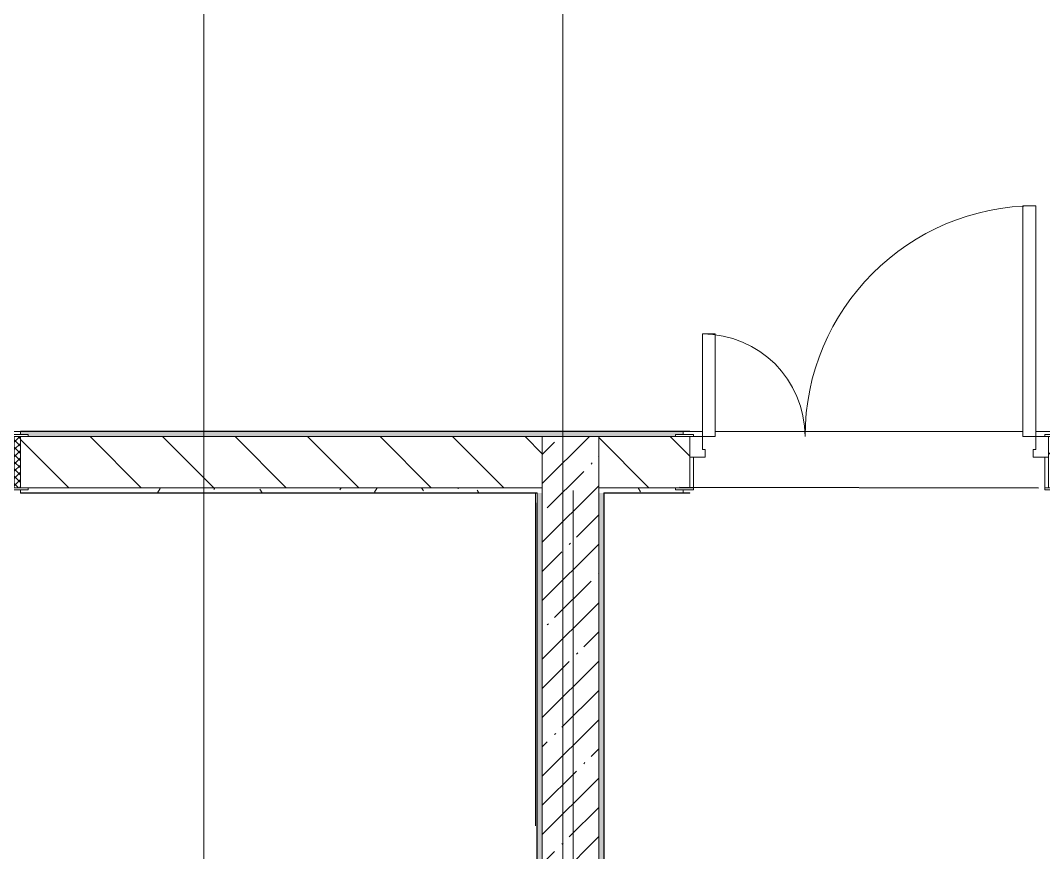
# Model space of a CAD drawing. Header units: millimetres. Extents: x -1113 to 415037, y -3642 to 354837.
# Drawn here: x 105159 to 109150, y 8842 to 12086 of the extents above; entities that cross this region are included whole.
import ezdxf

# ---------------------------------------------------------------- set-up
doc = ezdxf.new("R2010")
doc.units = ezdxf.units.MM
for name, color, linetype, lineweight, true_color in [('A-DOOR-1', 7, 'Continuous', 5, 0xc0c0c0), ('A-DOOR-FRAM-1', 7, 'Continuous', 5, 0xc0c0c0), ('A-WALL-1', 9, 'Continuous', 5, 0x808080), ('A-WALL-FNSH-1', 9, 'Continuous', 5, 0x808080)]:
    doc.layers.add(name, color=color, linetype=linetype, lineweight=lineweight, true_color=true_color)
for name, color, linetype, lineweight in [('A-DOOR-2', 7, 'Continuous', 5), ('A-DOOR-FRAM-2', 7, 'Continuous', 5), ('A-FLOR', 7, 'Continuous', 9), ('A-GENM-3', 7, 'Continuous', 5), ('A-WALL', 7, 'Continuous', 5), ('I-WALL', 7, 'Continuous', 5), ('Оси', 7, 'Continuous', 9)]:
    doc.layers.add(name, color=color, linetype=linetype, lineweight=lineweight)
pattern_1 = [(135, (64.7, -136.06), (-141.42136, -141.42136), [])]
pattern_2 = [(0, (64.7, -136.06), (243.84, 60.96), [20.117, -162.763, 20.117, -162.763, -975.36]), (0, (64.7, -136.06), (243.84, 60.96), [-365.76, 20.117, -345.643, 20.117, -162.763, -426.72]), (0, (64.7, -136.06), (243.84, 60.96), [-914.4, 20.117, -101.803, 20.117, -284.683]), (120, (156.14, -105.58), (-174.71291, 180.691634), [20.117, -162.763, 20.117, -162.763, -975.36]), (120, (156.14, -105.58), (-174.71291, 180.691634), [-365.76, 20.117, -345.643, 20.117, -162.763, -426.72]), (120, (156.14, -105.58), (-174.71291, 180.691634), [-914.4, 20.117, -101.803, 20.117, -284.683]), (240, (186.62, 16.34), (-69.12709, -241.651634), [20.117, -162.763, 20.117, -162.763, -975.36]), (240, (186.62, 16.34), (-69.12709, -241.651634), [-365.76, 20.117, -345.643, 20.117, -162.763, -426.72]), (240, (186.62, 16.34), (-69.12709, -241.651634), [-914.4, 20.117, -101.803, 20.117, -284.683])]

# ---------------------------------------------------------------- blocks, each defined once
blk = doc.blocks.new('110_Дверь_СКБ_2Ст - Д-2а_л_ Из коридора на лестницу-32216062-Объем проектирования 1 этажа')
at = {"layer": 'A-DOOR-1'}
for p, q in [((662.5, 1000), (612.5, 1000)), ((612.5, 1000), (612.5, 100)), ((662.5, 100), (662.5, 1000)), ((-637.5, 500), (-637.5, 100)), ((-587.5, 500), (-637.5, 500)), ((-587.5, 100), (-587.5, 500)), ((-637.5, 100), (-587.5, 100)), ((612.5, 100), (662.5, 100))]:
    blk.add_line(p, q, dxfattribs=at)
for centre, radius, start, end in [((662.5, 100), 900, 90, 180), ((-637.5, 100), 400, 360, 90)]:
    blk.add_arc(centre, radius, start, end, dxfattribs=at)
at = {"layer": 'A-DOOR-FRAM-1'}
for p, q in [((-672.5, 108), (-742.5, 108)), ((-742.5, 108), (-742.5, 100)), ((-742.5, 100), (-672.5, 100)), ((-637.5, 100), (-687.5, 100)), ((-687.5, 100), (-687.5, 20)), ((-672.5, 100), (-672.5, 108)), ((-637.5, 50), (-637.5, 100)), ((662.5, 100), (662.5, 50)), ((712.5, 100), (662.5, 100)), ((767.5, 108), (697.5, 108)), ((697.5, 108), (697.5, 100)), ((697.5, 100), (767.5, 100)), ((712.5, 20), (712.5, 100)), ((767.5, 100), (767.5, 108)), ((-627.5, 50), (-637.5, 50)), ((-627.5, 20), (-627.5, 50)), ((662.5, 50), (652.5, 50)), ((652.5, 50), (652.5, 20)), ((-687.5, 20), (-627.5, 20)), ((-672.5, 20), (-687.5, 20)), ((-687.5, 20), (-687.5, -100)), ((-672.5, -100), (-672.5, 20)), ((652.5, 20), (712.5, 20)), ((712.5, 20), (697.5, 20)), ((697.5, 20), (697.5, -100)), ((712.5, -100), (712.5, 20)), ((-672.5, -100), (-742.5, -100)), ((-742.5, -100), (-742.5, -108)), ((-742.5, -108), (-672.5, -108)), ((-687.5, -100), (-672.5, -100)), ((-672.5, -108), (-672.5, -100)), ((697.5, -100), (712.5, -100)), ((767.5, -100), (697.5, -100)), ((697.5, -100), (697.5, -108)), ((697.5, -108), (767.5, -108)), ((767.5, -108), (767.5, -100))]:
    blk.add_line(p, q, dxfattribs=at)
blk = doc.blocks.new('110_Дверь_СКБ_2Ст - Д-6_л__ ДОО_Дв_1450x2100h_Дверь из раздевальной в коридор-25835678-Объем проектирования 1 этажа')
at = {"layer": 'A-DOOR-2'}
h = blk.add_hatch(dxfattribs=at)
h.set_pattern_fill('FP_39', color=256, style=0, pattern_type=2)
h.set_pattern_definition([(135, (1576.41, 164.685), (-14.14214, -14.14214), []), (225, (1576.41, 164.685), (14.14214, -14.14214), [])])
h.paths.add_polyline_path([(735.7, -100), (737.5, -100), (736.5, 100), (712.5, 100), (712.5, -100), (734.6, -100)])
at = {"layer": 'A-DOOR-FRAM-2'}
h = blk.add_hatch(dxfattribs=at)
h.set_pattern_fill('FP_40', color=256, style=0, pattern_type=2)
h.set_pattern_definition([(45, (-546.384, 164.685), (-14.1421, 14.1421), []), (135, (-546.384, 164.685), (-14.1421, -14.1421), [])])
h.paths.add_polyline_path([(-687.5, -100), (-687.5, 100), (-712.5, 100), (-712.5, -100)])
at = {"layer": 'A-DOOR-1'}
for p, q in [((662.5, 1050), (612.5, 1050)), ((612.5, 1050), (612.5, 100)), ((662.5, 100), (662.5, 1050)), ((-637.5, 450), (-637.5, 100)), ((-587.5, 450), (-637.5, 450)), ((-587.5, 100), (-587.5, 450)), ((-637.5, 100), (-587.5, 100)), ((612.5, 100), (662.5, 100))]:
    blk.add_line(p, q, dxfattribs=at)
for centre, radius, start, end in [((662.5, 100), 950, 90, 180), ((-637.5, 100), 350, 360, 90)]:
    blk.add_arc(centre, radius, start, end, dxfattribs=at)
at = {"layer": 'A-DOOR-FRAM-1'}
for p, q in [((-672.5, 108), (-742.5, 108)), ((-742.5, 108), (-742.5, 100)), ((-742.5, 100), (-672.5, 100)), ((-687.5, 100), (-712.5, 100)), ((-712.5, 100), (-712.5, -100)), ((-637.5, 100), (-687.5, 100)), ((-687.5, 100), (-687.5, 20)), ((-687.5, -100), (-687.5, 100)), ((-672.5, 100), (-672.5, 108)), ((-637.5, 50), (-637.5, 100)), ((662.5, 100), (662.5, 50)), ((712.5, 100), (662.5, 100)), ((767.5, 108), (697.5, 108)), ((697.5, 108), (697.5, 100)), ((697.5, 100), (767.5, 100)), ((712.5, 20), (712.5, 100)), ((737.5, 100), (712.5, 100)), ((712.5, 100), (712.5, -100)), ((737.5, -100), (737.5, 100)), ((767.5, 100), (767.5, 108)), ((-627.5, 50), (-637.5, 50)), ((-627.5, 20), (-627.5, 50)), ((662.5, 50), (652.5, 50)), ((652.5, 50), (652.5, 20)), ((-687.5, 20), (-627.5, 20)), ((-672.5, 20), (-687.5, 20)), ((-687.5, 20), (-687.5, -100)), ((-672.5, -100), (-672.5, 20)), ((652.5, 20), (712.5, 20)), ((712.5, 20), (697.5, 20)), ((697.5, 20), (697.5, -100)), ((712.5, -100), (712.5, 20)), ((-672.5, -100), (-742.5, -100)), ((-742.5, -100), (-742.5, -108)), ((-742.5, -108), (-672.5, -108)), ((-712.5, -100), (-687.5, -100)), ((-687.5, -100), (-672.5, -100)), ((-672.5, -108), (-672.5, -100)), ((697.5, -100), (712.5, -100)), ((767.5, -100), (697.5, -100)), ((697.5, -100), (697.5, -108)), ((697.5, -108), (767.5, -108)), ((712.5, -100), (737.5, -100)), ((767.5, -108), (767.5, -100))]:
    blk.add_line(p, q, dxfattribs=at)
blk = doc.blocks.new('Рисунок_горы - Рисунок_горы-31934381-Объем проектирования 1 этажа')
at = {"layer": 'A-GENM-3'}
for p, q in [((107109, 10336.9), (107109, 10341.4)), ((107109, 10341.4), (107109, 6202.7)), ((107109, 10341.4), (107109, 10336.9)), ((107109, 9872.7), (107109, 10337.6)), ((107109, 10337.6), (107109, 10337.2)), ((107109, 10336.9), (107109, 10337.5)), ((107109, 10319.6), (107109, 10274.5)), ((107109, 10274.8), (107109, 10274.5)), ((107109, 10274.5), (107109, 10274.8)), ((107109, 10274.5), (107109, 10092.4)), ((107109, 10131.7), (107109, 10163.4)), ((107109, 10163.4), (107109, 10131.7)), ((107109, 10060.5), (107109, 10116.4)), ((107109, 10116.4), (107109, 10060.5)), ((107109, 10092.4), (107109, 9922.3)), ((107109, 9922.3), (107109, 9875.8)), ((107109, 9875.8), (107109, 9872.7)), ((107109, 9469.7), (107109, 9583.7)), ((107109, 9583.7), (107109, 9469.7)), ((107109, 9053.7), (107109, 9094.1)), ((107109, 9094.1), (107109, 9053.7))]:
    blk.add_line(p, q, dxfattribs=at)
for points, knots in [([(107109, 10337.5), (107109, 10337.5), (107109, 10329.2), (107109, 10324.1), (107109, 10319.6)], [0.09352518, 0.09352518, 0.09352518, 0.09352518, 0.09352519, 0.100719424, 0.100719424, 0.100719424, 0.100719424]), ([(107109, 10337.2), (107109, 10337.2), (107109, 10322.4), (107109, 10312.8), (107109, 10294.4)], [0.24444444, 0.24444444, 0.24444444, 0.24444444, 0.24444445, 0.26666667, 0.26666667, 0.26666667, 0.26666667]), ([(107109, 10312.9), (107109, 10312.9), (107109, 10320.3), (107109, 10331.2), (107109, 10336.9)], [0.28888889, 0.28888889, 0.28888889, 0.28888889, 0.2888889, 0.31111111, 0.31111111, 0.31111111, 0.31111111]), ([(107109, 10294.4), (107109, 10294.4), (107109, 10300.2), (107109, 10305.8), (107109, 10312.9)], [0.26666667, 0.26666667, 0.26666667, 0.26666667, 0.26666668, 0.28888889, 0.28888889, 0.28888889, 0.28888889]), ([(107109, 10163.4), (107109, 10163.4), (107109, 10180.7), (107109, 10262.3), (107109, 10274.8)], [0.8, 0.8, 0.8, 0.8, 0.80000001, 0.86666667, 0.86666667, 0.86666667, 0.86666667]), ([(107109, 10274.8), (107109, 10274.8), (107109, 10262.3), (107109, 10180.7), (107109, 10163.4)], [0.115107914, 0.115107914, 0.115107914, 0.115107914, 0.115107924, 0.122302158, 0.122302158, 0.122302158, 0.122302158]), ([(107109, 10116.4), (107109, 10116.4), (107109, 10122.2), (107109, 10126.7), (107109, 10131.7)], [0.66666667, 0.66666667, 0.66666667, 0.66666667, 0.66666668, 0.73333333, 0.73333333, 0.73333333, 0.73333333]), ([(107109, 10131.7), (107109, 10131.7), (107109, 10126.7), (107109, 10122.2), (107109, 10116.4)], [0.129496403, 0.129496403, 0.129496403, 0.129496403, 0.129496413, 0.136690647, 0.136690647, 0.136690647, 0.136690647]), ([(107109, 10092.4), (107109, 10092.4), (107109, 10032), (107109, 9812.1), (107109, 9757.7)], [0.06666667, 0.06666667, 0.06666667, 0.06666667, 0.06666668, 0.13333333, 0.13333333, 0.13333333, 0.13333333]), ([(107109, 9757.7), (107109, 9757.7), (107109, 9812.1), (107109, 10032), (107109, 10092.4)], [0.15555556, 0.15555556, 0.15555556, 0.15555556, 0.15555557, 0.17777778, 0.17777778, 0.17777778, 0.17777778]), ([(107109, 10060.5), (107109, 10060.5), (107109, 10054.9), (107109, 10049.5), (107109, 10044.1)], [0.1438848921, 0.1438848921, 0.1438848921, 0.1438848921, 0.1438849021, 0.1445141984, 0.1445141984, 0.1445141984, 0.1445141984]), ([(107109, 9757.7), (107109, 9757.7), (107109, 9704.1), (107109, 9654.4), (107109, 9607.5)], [0.13333333, 0.13333333, 0.13333333, 0.13333333, 0.13333334, 0.2, 0.2, 0.2, 0.2]), ([(107109, 9607.5), (107109, 9607.5), (107109, 9654.4), (107109, 9704.1), (107109, 9757.7)], [0.13333333, 0.13333333, 0.13333333, 0.13333333, 0.13333334, 0.15555556, 0.15555556, 0.15555556, 0.15555556]), ([(107109, 9583.7), (107109, 9583.7), (107109, 9652.7), (107109, 9687.2), (107109, 9716.8)], [0.33333333, 0.33333333, 0.33333333, 0.33333333, 0.33333334, 0.36812579, 0.36812579, 0.36812579, 0.36812579]), ([(107109, 9607.5), (107109, 9607.5), (107109, 9579.9), (107109, 9480.9), (107109, 9469.7)], [0.2, 0.2, 0.2, 0.2, 0.20000001, 0.26666667, 0.26666667, 0.26666667, 0.26666667]), ([(107109, 9469.7), (107109, 9469.7), (107109, 9480.9), (107109, 9579.9), (107109, 9607.5)], [0.11111111, 0.11111111, 0.11111111, 0.11111111, 0.11111112, 0.13333333, 0.13333333, 0.13333333, 0.13333333]), ([(107109, 9469.7), (107109, 9469.7), (107109, 9455.5), (107109, 9349), (107109, 9347)], [0.179856115, 0.179856115, 0.179856115, 0.179856115, 0.179856125, 0.18700164, 0.18700164, 0.18700164, 0.18700164]), ([(107109, 9347), (107109, 9347), (107109, 9337.3), (107109, 9334.5), (107109, 9333.3)], [0.18705036, 0.18705036, 0.18705036, 0.18705036, 0.18705037, 0.189778514, 0.189778514, 0.189778514, 0.189778514]), ([(107109, 9315.5), (107109, 9315.5), (107109, 9325), (107109, 9328.8), (107109, 9330.6)], [0.066666667, 0.066666667, 0.066666667, 0.066666667, 0.066666677, 0.074049028, 0.074049028, 0.074049028, 0.074049028]), ([(107109, 9094.1), (107109, 9094.1), (107109, 9125.5), (107109, 9292.7), (107109, 9315.5)], [0.04444444, 0.04444444, 0.04444444, 0.04444444, 0.04444445, 0.06666667, 0.06666667, 0.06666667, 0.06666667]), ([(107109, 9315.5), (107109, 9315.5), (107109, 9292.7), (107109, 9125.5), (107109, 9094.1)], [0.194244604, 0.194244604, 0.194244604, 0.194244604, 0.194244614, 0.201438849, 0.201438849, 0.201438849, 0.201438849])]:
    blk.add_open_spline(points, degree=3, knots=knots, dxfattribs=at)
for points in [[(107109, 10044.1), (107109, 10049.5), (107109, 10054.9), (107109, 10060.5)], [(107109, 9716.8), (107109, 9687.2), (107109, 9652.7), (107109, 9583.7)], [(107109, 9347), (107109, 9347.9), (107109, 9455.4), (107109, 9469.7)], [(107109, 9334.3), (107109, 9335.9), (107109, 9339.2), (107109, 9347)], [(107109, 9331.6), (107109, 9330.3), (107109, 9327.2), (107109, 9315.5)]]:
    blk.add_open_spline(points, degree=3, dxfattribs=at)

msp = doc.modelspace()

# ---------------------------------------------------------------- hatches: boundary and pattern name
at = {"layer": 'I-WALL'}
h = msp.add_hatch(dxfattribs=at)
h.set_pattern_fill('FP_23', color=256, style=0, pattern_type=2)
h.set_pattern_definition(pattern_1)
h.paths.add_polyline_path([(107194.7, 10263.9), (107194.7, 10463.9), (105159.7, 10463.9), (105159.7, 10263.9), (107176.9, 10263.9)])
h.paths.add_polyline_path([(103679.7, 10263.9), (103709.7, 10263.9), (103709.7, 10463.9), (101674.7, 10463.9), (101674.7, 10263.9), (102895.1, 10263.9)])
h.paths.add_polyline_path([(93554.7, 10263.9), (94274.7, 10263.9), (94274.7, 10463.9), (93524.7, 10463.9), (93524.7, 10263.9)])
h.paths.add_polyline_path([(91474.7, 10263.9), (92574.7, 10263.9), (92574.7, 10463.9), (91449.7, 10463.9), (91449.7, 10263.9)])
h.paths.add_polyline_path([(89994.7, 10263.9), (90049.7, 10263.9), (90049.7, 10463.9), (89674.7, 10463.9), (89674.7, 10263.9), (89694.7, 10263.9)])
h = msp.add_hatch(dxfattribs=at)
h.set_pattern_fill('FP_191', color=256, style=0, pattern_type=2)
h.set_pattern_definition(pattern_2)
h.paths.add_polyline_path([(119394.7, 10463.9), (121254.7, 10463.9), (121254.6, 10483.9), (111244.7, 10483.9), (111244.7, 10471.9), (111274.7, 10471.9), (111274.7, 10463.9), (118009.5, 10463.9)])
h.paths.add_polyline_path([(109224.7, 10463.9), (110264.7, 10463.9), (110264.7, 10471.9), (110294.7, 10471.9), (110294.7, 10483.9), (109194.7, 10483.9), (109194.7, 10471.9), (109224.7, 10471.9), (109224.7, 10464.5)])
h.paths.add_polyline_path([(107194.7, 10463.9), (107714.7, 10464.2), (107714.7, 10471.9), (107744.7, 10471.9), (107744.7, 10483.9), (105159.7, 10483.9), (105159.7, 10471.9), (105189.7, 10471.9), (105189.7, 10463.9), (107021.2, 10463.9)])
h.paths.add_polyline_path([(102895.1, 10463.9), (103679.7, 10464.2), (103679.7, 10471.9), (103709.7, 10471.9), (103709.7, 10483.9), (100893.7, 10483), (100873.7, 10463.9), (101674.7, 10463.9)])
h.paths.add_polyline_path([(100873.7, 10463.9), (100893.7, 10483.9), (100873.7, 10483.9)])
h = msp.add_hatch(dxfattribs=at)
h.set_pattern_fill('FP_1', color=256, style=0, pattern_type=2)
h.set_pattern_definition([(45, (64.7, -136.06), (-114.04925, 114.04925), []), (45, (178.75, -136.06), (-114.04925, 114.04925), [201.612, -40.322, 6.706, -33.617])])
h.paths.add_polyline_path([(107414.7, 2263.9), (107414.7, 10243.9), (107194.7, 10263.9), (107194.7, 2263.9), (107414.5, 2263.9)])
h.paths.add_polyline_path([(107414.7, 10243.9), (107414.7, 10463.9), (107194.7, 10463.9), (107194.7, 10263.9)])
h = msp.add_hatch(dxfattribs=at)
h.set_pattern_fill('FP_23', color=256, style=0, pattern_type=2)
h.set_pattern_definition(pattern_1)
h.paths.add_polyline_path([(119414.7, 10263.9), (121274.7, 10263.9), (121274.7, 10463.9), (119394.7, 10463.9), (119394.7, 10263.9), (119399.6, 10263.9)])
h.paths.add_polyline_path([(111274.7, 10263.9), (111994.7, 10263.9), (111994.7, 10463.9), (111244.7, 10463.9), (111244.7, 10263.9)])
h.paths.add_polyline_path([(110194.7, 10263.9), (110294.7, 10263.9), (110294.7, 10463.9), (109169.7, 10463.9), (109169.7, 10263.9), (110115.8, 10263.9)])
h.paths.add_polyline_path([(107745.5, 10263.9), (107769.7, 10263.9), (107769.7, 10463.9), (107414.7, 10463.9), (107414.7, 10263.9), (107744.7, 10263.9)])
h = msp.add_hatch(dxfattribs=at)
h.set_pattern_fill('FP_191', color=256, style=0, pattern_type=2)
h.set_pattern_definition(pattern_2)
h.paths.add_polyline_path([(103679.7, 10243.9), (103709.7, 10243.9), (103709.7, 10255.9), (103679.7, 10255.9), (103679.7, 10263.9), (101694.7, 10263.9), (101694.7, 10243.9), (102895.1, 10243.9)])
h.paths.add_polyline_path([(107174.7, 10243.9), (107194.7, 10243.9), (107194.7, 10263.9), (105189.7, 10263.6), (105189.7, 10255.9), (105159.7, 10255.9), (105159.7, 10243.9), (107021.2, 10243.9)])
h = msp.add_hatch(dxfattribs=at)
h.set_pattern_fill('FP_191', color=256, style=0, pattern_type=2)
h.set_pattern_definition(pattern_2)
h.paths.add_polyline_path([(107434.7, 10243.9), (107744.7, 10243.9), (107744.7, 10255.9), (107714.7, 10255.9), (107714.7, 10263.9), (107414.7, 10263.9), (107414.7, 10243.9)])
h.paths.add_polyline_path([(109713.7, 10243.9), (109714.6, 10263.9), (109224.7, 10262.8), (109224.7, 10255.9), (109194.7, 10255.9), (109194.7, 10243.9), (109224.7, 10243.9)])
h = msp.add_hatch(dxfattribs=at)
h.set_pattern_fill('FP_191', color=256, style=0, pattern_type=2)
h.set_pattern_definition(pattern_2)
h.paths.add_polyline_path([(107194.7, 13.9), (107194.7, 10243.9), (107174.7, 10243.9), (107174.7, 13.9)])
h = msp.add_hatch(dxfattribs=at)
h.set_pattern_fill('FP_191', color=256, style=0, pattern_type=2)
h.set_pattern_definition(pattern_2)
h.paths.add_polyline_path([(107431.7, 2343.9), (107434.7, 2343.9), (107434.7, 10242.9), (107414.7, 10243.9), (107414.7, 2343.9)])

# ---------------------------------------------------------------- linework, layer by layer
msp.add_lwpolyline([(107730.4, 10266.6), (109130.4, 10263.3)])
at = {"layer": 'A-FLOR'}
for p, q in [((107819.7, 10483.9), (105084.7, 10483.9)), ((107744.7, 10471.9), (107744.7, 10483.9)), ((107869.7, 10483.9), (109069.7, 10483.9)), ((109119.7, 10483.9), (110294.7, 10483.9)), ((105159.7, 10243.9), (107021.2, 10243.9)), ((107174.7, 10243.9), (107174.7, 33.9)), ((107434.7, 10243.9), (107744.7, 10243.9)), ((107434.7, 2420.9), (107434.7, 10242.9)), ((107744.7, 10243.9), (107744.7, 10255.9))]:
    msp.add_line(p, q, dxfattribs=at)
at = {"layer": 'A-WALL'}
for p, q in [((107414.7, 2263.9), (107414.7, 10463.9)), ((107434.7, 10242.9), (107434.7, 10243.9)), ((107173.7, 9106.4), (107174.7, 9106.4)), ((107174.7, 9086.4), (107173.7, 9086.4)), ((107173.7, 8966.4), (107174.7, 8966.4)), ((107174.7, 8946.4), (107173.7, 8946.4))]:
    msp.add_line(p, q, dxfattribs=at)
at = {"layer": 'A-WALL-1'}
for p, q in [((105159.7, 10483.9), (105159.7, 10471.9)), ((107714.7, 10463.9), (105189.7, 10463.9)), ((107194.7, 13.9), (107194.7, 10463.9)), ((105189.7, 10263.9), (107194.7, 10263.9)), ((107414.7, 10263.9), (107714.7, 10263.9)), ((105159.7, 10255.9), (105159.7, 10243.9)), ((107174.2, 10243.9), (107174.7, 10243.9))]:
    msp.add_line(p, q, dxfattribs=at)
at = {"layer": 'A-WALL-FNSH-1'}
for p, q in [((107769.7, 10484.9), (105159.7, 10484.9)), ((105159.7, 10484.9), (105159.7, 10483.9)), ((107769.7, 10483.9), (107769.7, 10484.9)), ((105159.7, 10243.9), (105159.7, 10242.9)), ((105159.7, 10242.9), (107167.7, 10242.9)), ((107174.2, 10243.9), (107021.2, 10243.9)), ((107167.7, 10242.9), (107167.7, 9314.5)), ((107168.7, 10242.9), (107174.2, 10242.9)), ((107168.7, 9314.5), (107168.7, 10242.9)), ((107174.2, 10242.9), (107174.2, 10243.9)), ((107314.7, 10253.9), (107314.7, 24.4)), ((107315.7, 10253.9), (107314.7, 10253.9)), ((107315.7, 24.4), (107315.7, 10253.9)), ((107435.7, 10242.9), (107769.7, 10242.9)), ((107435.7, 2344.9), (107435.7, 10242.9)), ((107769.7, 10243.9), (107744.7, 10243.9)), ((107769.7, 10242.9), (107769.7, 10243.9)), ((107167.7, 9314.5), (107168.7, 9314.5)), ((107173.7, 9317.2), (107173.7, 8581.6)), ((107174.7, 9317.2), (107173.7, 9317.2))]:
    msp.add_line(p, q, dxfattribs=at)
at = {"layer": 'I-WALL'}
for p, q in [((107167.7, 8945.5), (107168.7, 8945.5)), ((107173.7, 8946.1), (107174.7, 8946.1)), ((107174.7, 8921.6), (107173.7, 8921.6)), ((107173.7, 8901.6), (107174.7, 8901.6))]:
    msp.add_line(p, q, dxfattribs=at)
for points in [[(107167.7, 8945.5), (107167.7, 9053), (107167.7, 9176), (107167.7, 9314.5)], [(107168.7, 9314.5), (107168.7, 9176), (107168.7, 9053), (107168.7, 8945.5)], [(107173.7, 9317.2), (107173.7, 9164.2), (107173.7, 9040.5), (107173.7, 8946.1)]]:
    msp.add_open_spline(points, degree=3, dxfattribs=at)
at = {"layer": 'Оси'}
for points in [[(105874.7, -2042.3), (105874.7, 2957.7), (105874.7, 16892.2), (105874.7, 21892.2)], [(107274.7, -2042.3), (107274.7, 2957.7), (107274.7, 16892.2), (107274.7, 21892.2)]]:
    msp.add_lwpolyline(points, dxfattribs=at)

# ---------------------------------------------------------------- block references
at = {"layer": 'A-DOOR-1'}
for name, p in [('110_Дверь_СКБ_2Ст - Д-6_л__ ДОО_Дв_1450x2100h_Дверь из раздевальной в коридор-25835678-Объем проектирования 1 этажа', (104422.2, 10363.9)), ('110_Дверь_СКБ_2Ст - Д-2а_л_ Из коридора на лестницу-32216062-Объем проектирования 1 этажа', (108457.2, 10363.9))]:
    msp.add_blockref(name, p, dxfattribs=at)
at = {"layer": 'A-GENM-3'}
msp.add_blockref('Рисунок_горы - Рисунок_горы-31934381-Объем проектирования 1 этажа', (64.7, -136.1), dxfattribs=at)

doc.saveas('drawing.dxf')
